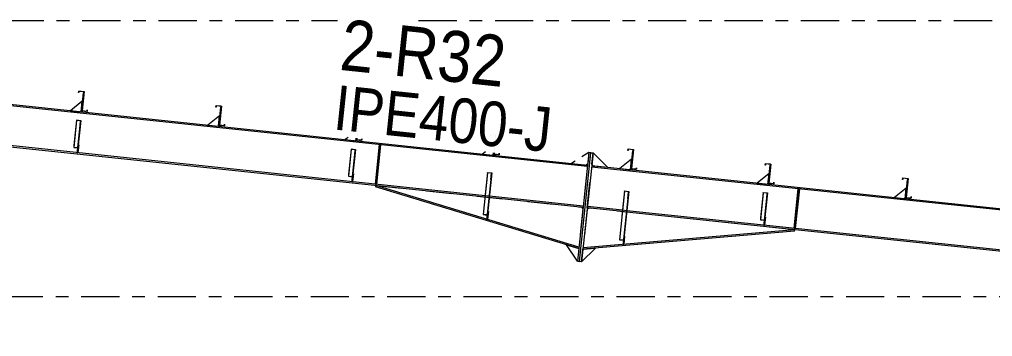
# Model space of a CAD drawing. Header units: millimetres. Extents: x -49 to 773, y -82 to 492.
# Drawn here: x 285.2 to 361.5, y 88.7 to 113.6 of the extents above; entities that cross this region are included whole.
import ezdxf

# ---------------------------------------------------------------- set-up
doc = ezdxf.new("R2010")
doc.units = ezdxf.units.MM
for name, pattern in [('XKITLINE00', [0]), ('XKITLINE02', [4, 2, -2]), ('XKITLINE03', [6, 3, -1, 1, -1])]:
    doc.linetypes.add(name, pattern=pattern)
for name, color, linetype, lineweight in [('Part', 2, 'Continuous', 0), ('PartMark', 7, 'Continuous', 0), ('S-grid', 1, 'Continuous', 0)]:
    doc.layers.add(name, color=color, linetype=linetype, lineweight=lineweight)
doc.styles.add('ARIAL', font='ARIAL.TTF')

# ---------------------------------------------------------------- blocks, each defined once
blk = doc.blocks.new('*A101')
at = {"layer": 'Part'}
blk.add_hatch(color=3, dxfattribs=at).paths.add_polyline_path([(289.634, 105.709), (289.637, 105.73), (289.968, 105.695), (289.924, 105.275), (289.907, 105.277), (289.949, 105.675)], flags=17)
blk = doc.blocks.new('*A102')
at = {"layer": 'Part'}
blk.add_hatch(color=3, dxfattribs=at).paths.add_polyline_path([(321.881, 101.593), (321.883, 101.619), (322.215, 101.584), (322.16, 101.064), (322.143, 101.066), (322.195, 101.56)], flags=17)
blk = doc.blocks.new('*A103')
at = {"layer": 'Part'}
blk.add_hatch(color=3, dxfattribs=at).paths.add_polyline_path([(311.181, 103.436), (311.184, 103.457), (311.515, 103.422), (311.471, 103.002), (311.454, 103.004), (311.496, 103.403)], flags=17)
blk = doc.blocks.new('*A104')
at = {"layer": 'Part'}
blk.add_hatch(color=3, dxfattribs=at).paths.add_polyline_path([(332.621, 100.141), (332.624, 100.17), (332.955, 100.135), (332.895, 99.563), (332.878, 99.565), (332.936, 100.108)], flags=17)
blk = doc.blocks.new('*A105')
at = {"layer": 'Part'}
blk.add_hatch(color=3, dxfattribs=at).paths.add_polyline_path([(343.502, 100.027), (343.504, 100.048), (343.836, 100.013), (343.792, 99.593), (343.775, 99.595), (343.817, 99.994)], flags=17)
blk = doc.blocks.new('*A106')
at = {"layer": 'Part'}
blk.add_hatch(color=3, dxfattribs=at).paths.add_polyline_path([(311.997, 104.157), (312.008, 104.266), (312.023, 104.265), (312.01, 104.14), (311.596, 104.184), (311.753, 105.677), (311.369, 105.718), (311.357, 105.609), (311.342, 105.61), (311.355, 105.734), (311.77, 105.691), (311.612, 104.197)], flags=17)
blk = doc.blocks.new('*A107')
at = {"layer": 'Part'}
blk.add_hatch(color=3, dxfattribs=at).paths.add_polyline_path([(301.223, 105.293), (301.235, 105.403), (301.249, 105.401), (301.236, 105.277), (300.822, 105.32), (300.98, 106.814), (300.595, 106.854), (300.583, 106.745), (300.569, 106.746), (300.582, 106.871), (300.996, 106.827), (300.838, 105.334)], flags=17)
blk = doc.blocks.new('*A108')
at = {"layer": 'Part'}
blk.add_hatch(color=3, dxfattribs=at).paths.add_polyline_path([(290.449, 106.43), (290.461, 106.539), (290.476, 106.537), (290.463, 106.413), (290.048, 106.457), (290.206, 107.95), (289.821, 107.991), (289.81, 107.881), (289.795, 107.883), (289.808, 108.007), (290.222, 107.963), (290.065, 106.47)], flags=17)
blk = doc.blocks.new('*A110')
at = {"layer": 'Part'}
blk.add_hatch(color=3, dxfattribs=at).paths.add_polyline_path([(311.997, 104.157), (312.008, 104.266), (312.023, 104.265), (312.01, 104.14), (311.596, 104.184), (311.753, 105.677), (311.369, 105.718), (311.357, 105.609), (311.342, 105.61), (311.355, 105.734), (311.77, 105.691), (311.612, 104.197)], flags=17)
blk = doc.blocks.new('*A111')
at = {"layer": 'Part'}
blk.add_hatch(color=3, dxfattribs=at).paths.add_polyline_path([(301.223, 105.293), (301.235, 105.403), (301.249, 105.401), (301.236, 105.277), (300.822, 105.32), (300.98, 106.814), (300.595, 106.854), (300.583, 106.745), (300.569, 106.746), (300.582, 106.871), (300.996, 106.827), (300.838, 105.334)], flags=17)
blk = doc.blocks.new('*A112')
at = {"layer": 'Part'}
blk.add_hatch(color=3, dxfattribs=at).paths.add_polyline_path([(290.449, 106.43), (290.461, 106.539), (290.476, 106.537), (290.463, 106.413), (290.048, 106.457), (290.206, 107.95), (289.821, 107.991), (289.81, 107.881), (289.795, 107.883), (289.808, 108.007), (290.222, 107.963), (290.065, 106.47)], flags=17)
blk = doc.blocks.new('*A114')
at = {"layer": 'Part'}
blk.add_hatch(color=3, dxfattribs=at).paths.add_polyline_path([(344.317, 100.748), (344.329, 100.857), (344.344, 100.856), (344.331, 100.731), (343.916, 100.775), (344.074, 102.268), (343.689, 102.309), (343.678, 102.199), (343.663, 102.201), (343.676, 102.325), (344.09, 102.282), (343.933, 100.788)], flags=17)
blk = doc.blocks.new('*A115')
at = {"layer": 'Part'}
blk.add_hatch(color=3, dxfattribs=at).paths.add_polyline_path([(333.544, 101.884), (333.555, 101.993), (333.57, 101.992), (333.557, 101.868), (333.143, 101.911), (333.3, 103.405), (332.916, 103.445), (332.904, 103.336), (332.889, 103.337), (332.902, 103.462), (333.317, 103.418), (333.159, 101.925)], flags=17)
blk = doc.blocks.new('*A116')
at = {"layer": 'Part'}
blk.add_hatch(color=3, dxfattribs=at).paths.add_polyline_path([(322.77, 103.02), (322.782, 103.13), (322.797, 103.128), (322.784, 103.004), (322.369, 103.048), (322.527, 104.541), (322.142, 104.582), (322.131, 104.472), (322.116, 104.474), (322.129, 104.598), (322.543, 104.554), (322.386, 103.061)], flags=17)
blk = doc.blocks.new('*A117')
at = {"layer": 'Part'}
blk.add_hatch(color=3, dxfattribs=at).paths.add_polyline_path([(344.317, 100.748), (344.329, 100.857), (344.344, 100.856), (344.331, 100.731), (343.916, 100.775), (344.074, 102.268), (343.689, 102.309), (343.678, 102.199), (343.663, 102.201), (343.676, 102.325), (344.09, 102.282), (343.933, 100.788)], flags=17)
blk = doc.blocks.new('*A118')
at = {"layer": 'Part'}
blk.add_hatch(color=3, dxfattribs=at).paths.add_polyline_path([(333.544, 101.884), (333.555, 101.993), (333.57, 101.992), (333.557, 101.868), (333.143, 101.911), (333.3, 103.405), (332.916, 103.445), (332.904, 103.336), (332.889, 103.337), (332.902, 103.462), (333.317, 103.418), (333.159, 101.925)], flags=17)
blk = doc.blocks.new('*A119')
at = {"layer": 'Part'}
blk.add_hatch(color=3, dxfattribs=at).paths.add_polyline_path([(322.77, 103.02), (322.782, 103.13), (322.797, 103.128), (322.784, 103.004), (322.369, 103.048), (322.527, 104.541), (322.142, 104.582), (322.131, 104.472), (322.116, 104.474), (322.129, 104.598), (322.543, 104.554), (322.386, 103.061)], flags=17)
blk = doc.blocks.new('*A124')
at = {"layer": 'Part'}
blk.add_hatch(color=3, dxfattribs=at).paths.add_polyline_path([(355.091, 99.611), (355.102, 99.721), (355.117, 99.719), (355.104, 99.595), (354.69, 99.639), (354.847, 101.132), (354.463, 101.173), (354.451, 101.063), (354.436, 101.065), (354.449, 101.189), (354.864, 101.145), (354.706, 99.652)], flags=17)
blk = doc.blocks.new('*A129')
at = {"layer": 'Part'}
blk.add_hatch(color=3, dxfattribs=at).paths.add_polyline_path([(355.091, 99.611), (355.102, 99.721), (355.117, 99.719), (355.104, 99.595), (354.69, 99.639), (354.847, 101.132), (354.463, 101.173), (354.451, 101.063), (354.436, 101.065), (354.449, 101.189), (354.864, 101.145), (354.706, 99.652)], flags=17)
blk = doc.blocks.new('*A480')
at = {"layer": 'S-grid', "color": 1, "linetype": 'XKITLINE03', "lineweight": 0}
for p, q in [((134.068, 113.542), (310.099, 113.542)), ((316.464, 113.542), (586.562, 113.542))]:
    blk.add_line(p, q, dxfattribs=at)
blk = doc.blocks.new('*A481')
at = {"layer": 'S-grid', "color": 1, "linetype": 'XKITLINE03', "lineweight": 0}
blk.add_line((-10, 91.875), (509.153, 91.875), dxfattribs=at)
blk = doc.blocks.new('*A483')
at = {"layer": 'Part', "color": 7, "linetype": 'XKITLINE02', "lineweight": 0}
for p, q in [((257.071, 109.742), (256.744, 106.643)), ((257.074, 109.767), (257.083, 109.85)), ((329.716, 102.189), (329.367, 98.874)), ((322.011, 99.65), (321.679, 99.685)), ((322.022, 99.758), (321.691, 99.793))]:
    blk.add_line(p, q, dxfattribs=at)
at = {"layer": 'Part', "color": 2, "linetype": 'XKITLINE00', "lineweight": 0}
for p, q in [((257.074, 109.767), (257.071, 109.742)), ((329.705, 102.081), (257.071, 109.742)), ((257.083, 109.85), (329.716, 102.189)), ((256.744, 106.643), (256.733, 106.535)), ((321.679, 99.685), (256.733, 106.535)), ((321.691, 99.793), (256.744, 106.643)), ((329.367, 98.874), (322.011, 99.65)), ((329.378, 98.982), (322.022, 99.758))]:
    blk.add_line(p, q, dxfattribs=at)
blk = doc.blocks.new('*A831')
at = {"layer": 'Part', "color": 7, "linetype": 'XKITLINE02', "lineweight": 0}
for p, q in [((329.698, 98.839), (330.048, 102.154)), ((332.784, 98.513), (332.453, 98.548)), ((332.796, 98.621), (332.464, 98.656)), ((429.138, 91.702), (425.388, 88.746)), ((418.973, 89.423), (418.641, 89.458)), ((418.984, 89.53), (418.653, 89.565))]:
    blk.add_line(p, q, dxfattribs=at)
at = {"layer": 'Part', "color": 2, "linetype": 'XKITLINE00', "lineweight": 0}
for p, q in [((429.016, 91.606), (330.037, 102.046)), ((330.048, 102.154), (429.138, 91.702)), ((332.453, 98.548), (329.698, 98.839)), ((332.464, 98.656), (329.71, 98.947)), ((418.641, 89.458), (332.784, 98.513)), ((418.653, 89.565), (332.796, 98.621)), ((425.388, 88.746), (418.973, 89.423)), ((425.509, 88.842), (418.984, 89.53))]:
    blk.add_line(p, q, dxfattribs=at)
blk = doc.blocks.new('*A832')
at = {"layer": 'Part', "color": 2, "linetype": 'XKITLINE00', "lineweight": 0}
blk.add_line((354.727, 100.389), (353.811, 99.647), dxfattribs=at)
at = {"layer": 'Part', "color": 7, "linetype": 'XKITLINE02', "lineweight": 0}
for p, q in [((354.64, 99.56), (354.727, 100.389)), ((353.811, 99.647), (354.64, 99.56))]:
    blk.add_line(p, q, dxfattribs=at)
blk = doc.blocks.new('*A877')
at = {"layer": 'Part', "color": 2, "linetype": 'XKITLINE00', "lineweight": 0}
for p, q in [((300.929, 106.734), (300.772, 105.242)), ((300.971, 106.729), (300.929, 106.734)), ((300.822, 105.32), (300.813, 105.237))]:
    blk.add_line(p, q, dxfattribs=at)
at = {"layer": 'Part', "color": 7, "linetype": 'XKITLINE02', "lineweight": 0}
for p, q in [((300.822, 105.32), (300.971, 106.729)), ((300.813, 105.237), (300.772, 105.242))]:
    blk.add_line(p, q, dxfattribs=at)
blk = doc.blocks.new('*A878')
at = {"layer": 'Part', "color": 2, "linetype": 'XKITLINE00', "lineweight": 0}
blk.add_line((290.086, 107.207), (289.17, 106.466), dxfattribs=at)
at = {"layer": 'Part', "color": 7, "linetype": 'XKITLINE02', "lineweight": 0}
for p, q in [((289.998, 106.378), (290.086, 107.207)), ((289.17, 106.466), (289.998, 106.378))]:
    blk.add_line(p, q, dxfattribs=at)
blk = doc.blocks.new('*A879')
at = {"layer": 'Part', "color": 2, "linetype": 'XKITLINE00', "lineweight": 0}
for p, q in [((289.701, 103.167), (289.74, 103.528)), ((289.808, 103.784), (289.743, 103.162)), ((289.767, 103.788), (289.808, 103.784))]:
    blk.add_line(p, q, dxfattribs=at)
at = {"layer": 'Part', "color": 7, "linetype": 'XKITLINE02', "lineweight": 0}
for p, q in [((289.743, 103.162), (289.701, 103.167)), ((289.715, 103.291), (289.756, 103.287)), ((289.74, 103.528), (289.767, 103.788))]:
    blk.add_line(p, q, dxfattribs=at)
blk = doc.blocks.new('*A880')
at = {"layer": 'Part', "color": 2, "linetype": 'XKITLINE00', "lineweight": 0}
for p, q in [((290.156, 107.87), (289.998, 106.378)), ((290.197, 107.866), (290.156, 107.87)), ((290.048, 106.457), (290.04, 106.374))]:
    blk.add_line(p, q, dxfattribs=at)
at = {"layer": 'Part', "color": 7, "linetype": 'XKITLINE02', "lineweight": 0}
for p, q in [((290.048, 106.457), (290.197, 107.866)), ((290.04, 106.374), (289.998, 106.378))]:
    blk.add_line(p, q, dxfattribs=at)
blk = doc.blocks.new('*A881')
at = {"layer": 'Part', "color": 7, "linetype": 'XKITLINE02', "lineweight": 0}
for p, q in [((289.767, 103.788), (289.701, 103.167)), ((289.701, 103.167), (289.743, 103.162)), ((289.715, 103.291), (289.756, 103.287)), ((289.743, 103.162), (289.808, 103.784)), ((289.808, 103.784), (289.767, 103.788))]:
    blk.add_line(p, q, dxfattribs=at)
blk = doc.blocks.new('*A882')
at = {"layer": 'Part', "color": 7, "linetype": 'XKITLINE02', "lineweight": 0}
for p, q in [((289.637, 105.73), (289.411, 103.59)), ((289.949, 105.675), (289.7, 103.308)), ((289.716, 103.306), (289.968, 105.695)), ((289.411, 103.59), (289.726, 103.557)), ((289.412, 103.603), (289.744, 103.568)), ((289.7, 103.308), (289.716, 103.306))]:
    blk.add_line(p, q, dxfattribs=at)
blk = doc.blocks.new('*A883')
at = {"layer": 'Part', "color": 2, "linetype": 'XKITLINE00', "lineweight": 0}
for p, q in [((289.634, 105.709), (289.411, 103.59)), ((289.634, 105.709), (289.637, 105.73)), ((289.949, 105.675), (289.634, 105.709)), ((289.637, 105.73), (289.968, 105.695)), ((289.968, 105.695), (289.74, 103.528)), ((289.907, 105.277), (289.949, 105.675)), ((289.907, 105.277), (289.7, 103.308)), ((289.924, 105.275), (289.907, 105.277)), ((289.411, 103.59), (289.726, 103.557)), ((289.7, 103.308), (289.716, 103.306))]:
    blk.add_line(p, q, dxfattribs=at)
at = {"layer": 'Part', "color": 7, "linetype": 'XKITLINE02', "lineweight": 0}
for p, q in [((289.412, 103.603), (289.744, 103.568)), ((289.74, 103.528), (289.716, 103.306))]:
    blk.add_line(p, q, dxfattribs=at)
blk = doc.blocks.new('*A886')
at = {"layer": 'Part', "color": 7, "linetype": 'XKITLINE02', "lineweight": 0}
for p, q in [((329.686, 98.718), (329.357, 95.607)), ((345.956, 97.124), (329.819, 98.826))]:
    blk.add_line(p, q, dxfattribs=at)
at = {"layer": 'Part', "color": 2, "linetype": 'XKITLINE00', "lineweight": 0}
for p, q in [((329.819, 98.826), (329.686, 98.718)), ((345.965, 97.016), (329.357, 95.607)), ((345.956, 97.124), (329.369, 95.717)), ((345.965, 97.016), (345.956, 97.124))]:
    blk.add_line(p, q, dxfattribs=at)
blk = doc.blocks.new('*A887')
at = {"layer": 'Part', "color": 2, "linetype": 'XKITLINE00', "lineweight": 0}
for p, q in [((313.11, 100.589), (313.078, 100.485)), ((329.026, 95.642), (313.078, 100.485)), ((329.037, 95.752), (313.11, 100.589)), ((329.246, 98.887), (329.354, 98.753))]:
    blk.add_line(p, q, dxfattribs=at)
at = {"layer": 'Part', "color": 7, "linetype": 'XKITLINE02', "lineweight": 0}
for p, q in [((313.11, 100.589), (329.246, 98.887)), ((329.354, 98.753), (329.026, 95.642))]:
    blk.add_line(p, q, dxfattribs=at)
blk = doc.blocks.new('*A888')
at = {"layer": 'Part', "color": 2, "linetype": 'XKITLINE00', "lineweight": 0}
for p, q in [((332.562, 96.41), (332.518, 95.984)), ((332.624, 96.601), (332.56, 95.987)), ((332.583, 96.605), (332.624, 96.601))]:
    blk.add_line(p, q, dxfattribs=at)
at = {"layer": 'Part', "color": 7, "linetype": 'XKITLINE02', "lineweight": 0}
for p, q in [((332.562, 96.41), (332.583, 96.605)), ((332.559, 95.979), (332.518, 95.984)), ((332.531, 96.108), (332.572, 96.104)), ((332.56, 95.987), (332.559, 95.979))]:
    blk.add_line(p, q, dxfattribs=at)
blk = doc.blocks.new('*A889')
at = {"layer": 'Part', "color": 2, "linetype": 'XKITLINE00', "lineweight": 0}
blk.add_line((330.354, 95.691), (329.252, 94.612), dxfattribs=at)
at = {"layer": 'Part', "color": 7, "linetype": 'XKITLINE02', "lineweight": 0}
for p, q in [((329.252, 94.612), (329.357, 95.607)), ((329.357, 95.607), (330.354, 95.691))]:
    blk.add_line(p, q, dxfattribs=at)
blk = doc.blocks.new('*A890')
at = {"layer": 'Part', "color": 2, "linetype": 'XKITLINE00', "lineweight": 0}
blk.add_line((328.921, 94.647), (328.069, 95.932), dxfattribs=at)
at = {"layer": 'Part', "color": 7, "linetype": 'XKITLINE02', "lineweight": 0}
for p, q in [((328.069, 95.932), (329.026, 95.642)), ((329.026, 95.642), (328.921, 94.647))]:
    blk.add_line(p, q, dxfattribs=at)
blk = doc.blocks.new('*A891')
at = {"layer": 'Part', "color": 7, "linetype": 'XKITLINE02', "lineweight": 0}
for p, q in [((332.583, 96.605), (332.518, 95.984)), ((332.559, 95.979), (332.624, 96.601)), ((332.624, 96.601), (332.583, 96.605)), ((332.518, 95.984), (332.559, 95.979)), ((332.531, 96.108), (332.572, 96.104))]:
    blk.add_line(p, q, dxfattribs=at)
blk = doc.blocks.new('*A892')
at = {"layer": 'Part', "color": 2, "linetype": 'XKITLINE00', "lineweight": 0}
blk.add_line((321.71, 103.234), (321.49, 103.057), dxfattribs=at)
at = {"layer": 'Part', "color": 7, "linetype": 'XKITLINE02', "lineweight": 0}
for p, q in [((321.49, 103.057), (322.319, 102.969)), ((322.319, 102.969), (322.34, 103.168))]:
    blk.add_line(p, q, dxfattribs=at)
blk = doc.blocks.new('*A893')
at = {"layer": 'Part', "color": 2, "linetype": 'XKITLINE00', "lineweight": 0}
for p, q in [((321.937, 98.557), (321.872, 97.936)), ((321.896, 98.562), (321.937, 98.557)), ((321.83, 97.94), (321.874, 98.349)), ((321.872, 97.936), (321.83, 97.94))]:
    blk.add_line(p, q, dxfattribs=at)
at = {"layer": 'Part', "color": 7, "linetype": 'XKITLINE02', "lineweight": 0}
for p, q in [((321.874, 98.349), (321.896, 98.562)), ((321.844, 98.065), (321.885, 98.06))]:
    blk.add_line(p, q, dxfattribs=at)
blk = doc.blocks.new('*A894')
at = {"layer": 'Part', "color": 2, "linetype": 'XKITLINE00', "lineweight": 0}
for p, q in [((322.34, 103.168), (322.319, 102.969)), ((322.369, 103.048), (322.36, 102.965))]:
    blk.add_line(p, q, dxfattribs=at)
at = {"layer": 'Part', "color": 7, "linetype": 'XKITLINE02', "lineweight": 0}
for p, q in [((322.369, 103.048), (322.381, 103.164)), ((322.36, 102.965), (322.319, 102.969))]:
    blk.add_line(p, q, dxfattribs=at)
blk = doc.blocks.new('*A895')
at = {"layer": 'Part', "color": 7, "linetype": 'XKITLINE02', "lineweight": 0}
for p, q in [((321.896, 98.562), (321.83, 97.94)), ((321.872, 97.936), (321.937, 98.557)), ((321.937, 98.557), (321.896, 98.562)), ((321.83, 97.94), (321.872, 97.936)), ((321.844, 98.065), (321.885, 98.06))]:
    blk.add_line(p, q, dxfattribs=at)
blk = doc.blocks.new('*A896')
at = {"layer": 'Part', "color": 7, "linetype": 'XKITLINE02', "lineweight": 0}
for p, q in [((321.883, 101.619), (321.534, 98.308)), ((322.195, 101.56), (321.828, 98.075)), ((321.844, 98.073), (322.215, 101.584)), ((321.534, 98.308), (321.849, 98.275)), ((321.535, 98.319), (321.867, 98.284)), ((321.828, 98.075), (321.844, 98.073))]:
    blk.add_line(p, q, dxfattribs=at)
blk = doc.blocks.new('*A897')
at = {"layer": 'Part', "color": 2, "linetype": 'XKITLINE00', "lineweight": 0}
blk.add_line((310.937, 104.371), (310.717, 104.193), dxfattribs=at)
at = {"layer": 'Part', "color": 7, "linetype": 'XKITLINE02', "lineweight": 0}
for p, q in [((310.717, 104.193), (311.545, 104.106)), ((311.545, 104.106), (311.566, 104.304))]:
    blk.add_line(p, q, dxfattribs=at)
blk = doc.blocks.new('*A898')
at = {"layer": 'Part', "color": 2, "linetype": 'XKITLINE00', "lineweight": 0}
for p, q in [((311.249, 100.894), (311.287, 101.256)), ((311.356, 101.511), (311.29, 100.89)), ((311.314, 101.515), (311.356, 101.511))]:
    blk.add_line(p, q, dxfattribs=at)
at = {"layer": 'Part', "color": 7, "linetype": 'XKITLINE02', "lineweight": 0}
for p, q in [((311.29, 100.89), (311.249, 100.894)), ((311.262, 101.018), (311.303, 101.014)), ((311.287, 101.256), (311.314, 101.515))]:
    blk.add_line(p, q, dxfattribs=at)
blk = doc.blocks.new('*A899')
at = {"layer": 'Part', "color": 2, "linetype": 'XKITLINE00', "lineweight": 0}
for p, q in [((311.566, 104.304), (311.545, 104.106)), ((311.596, 104.184), (311.587, 104.101))]:
    blk.add_line(p, q, dxfattribs=at)
at = {"layer": 'Part', "color": 7, "linetype": 'XKITLINE02', "lineweight": 0}
for p, q in [((311.587, 104.101), (311.545, 104.106)), ((311.596, 104.184), (311.608, 104.3))]:
    blk.add_line(p, q, dxfattribs=at)
blk = doc.blocks.new('*A900')
at = {"layer": 'Part', "color": 7, "linetype": 'XKITLINE02', "lineweight": 0}
for p, q in [((311.314, 101.515), (311.249, 100.894)), ((311.249, 100.894), (311.29, 100.89)), ((311.262, 101.018), (311.303, 101.014)), ((311.29, 100.89), (311.356, 101.511)), ((311.356, 101.511), (311.314, 101.515))]:
    blk.add_line(p, q, dxfattribs=at)
blk = doc.blocks.new('*A901')
at = {"layer": 'Part', "color": 7, "linetype": 'XKITLINE02', "lineweight": 0}
for p, q in [((311.184, 103.457), (310.958, 101.317)), ((311.496, 103.403), (311.247, 101.035)), ((311.263, 101.034), (311.515, 103.422)), ((310.958, 101.317), (311.273, 101.284)), ((310.959, 101.33), (311.291, 101.295)), ((311.247, 101.035), (311.263, 101.034))]:
    blk.add_line(p, q, dxfattribs=at)
blk = doc.blocks.new('*A902')
at = {"layer": 'Part', "color": 7, "linetype": 'XKITLINE02', "lineweight": 0}
for p, q in [((313.406, 103.8), (313.08, 100.701)), ((313.162, 100.692), (313.489, 103.792)), ((313.393, 103.676), (313.476, 103.667)), ((313.489, 103.792), (313.406, 103.8)), ((313.093, 100.825), (313.175, 100.816)), ((313.08, 100.701), (313.162, 100.692))]:
    blk.add_line(p, q, dxfattribs=at)
blk = doc.blocks.new('*A903')
at = {"layer": 'Part', "color": 2, "linetype": 'XKITLINE00', "lineweight": 0}
for p, q in [((313.08, 100.701), (313.406, 103.8)), ((313.489, 103.792), (313.162, 100.692))]:
    blk.add_line(p, q, dxfattribs=at)
at = {"layer": 'Part', "color": 7, "linetype": 'XKITLINE02', "lineweight": 0}
for p, q in [((313.393, 103.676), (313.476, 103.667)), ((313.489, 103.792), (313.406, 103.8)), ((313.175, 100.816), (313.093, 100.825)), ((313.162, 100.692), (313.08, 100.701))]:
    blk.add_line(p, q, dxfattribs=at)
blk = doc.blocks.new('*A904')
at = {"layer": 'Part', "color": 2, "linetype": 'XKITLINE00', "lineweight": 0}
for p, q in [((321.881, 101.593), (321.534, 98.308)), ((322.215, 101.584), (321.874, 98.349)), ((321.881, 101.593), (321.883, 101.619)), ((322.195, 101.56), (321.881, 101.593)), ((321.883, 101.619), (322.215, 101.584)), ((322.143, 101.066), (322.195, 101.56)), ((322.143, 101.066), (321.828, 98.075)), ((322.143, 101.066), (322.16, 101.064)), ((321.534, 98.308), (321.849, 98.275)), ((321.828, 98.075), (321.844, 98.073))]:
    blk.add_line(p, q, dxfattribs=at)
at = {"layer": 'Part', "color": 7, "linetype": 'XKITLINE02', "lineweight": 0}
for p, q in [((321.867, 98.284), (321.535, 98.319)), ((321.874, 98.349), (321.844, 98.073))]:
    blk.add_line(p, q, dxfattribs=at)
blk = doc.blocks.new('*A905')
at = {"layer": 'Part', "color": 2, "linetype": 'XKITLINE00', "lineweight": 0}
for p, q in [((311.181, 103.436), (310.958, 101.317)), ((311.181, 103.436), (311.184, 103.457)), ((311.496, 103.403), (311.181, 103.436)), ((311.184, 103.457), (311.515, 103.422)), ((311.515, 103.422), (311.287, 101.256)), ((311.454, 103.004), (311.496, 103.403)), ((311.454, 103.004), (311.247, 101.035)), ((311.471, 103.002), (311.454, 103.004)), ((310.958, 101.317), (311.273, 101.284)), ((311.247, 101.035), (311.263, 101.034))]:
    blk.add_line(p, q, dxfattribs=at)
at = {"layer": 'Part', "color": 7, "linetype": 'XKITLINE02', "lineweight": 0}
for p, q in [((310.959, 101.33), (311.291, 101.295)), ((311.287, 101.256), (311.263, 101.034))]:
    blk.add_line(p, q, dxfattribs=at)
blk = doc.blocks.new('*A906')
at = {"layer": 'Part', "color": 2, "linetype": 'XKITLINE00', "lineweight": 0}
for p, q in [((329.087, 94.63), (329.987, 103.166)), ((330.153, 103.148), (329.252, 94.612)), ((329.987, 103.166), (330.153, 103.148)), ((329.252, 94.612), (329.087, 94.63))]:
    blk.add_line(p, q, dxfattribs=at)
blk = doc.blocks.new('*A907')
at = {"layer": 'Part', "color": 2, "linetype": 'XKITLINE00', "lineweight": 0}
for p, q in [((329.821, 103.183), (328.921, 94.647)), ((329.087, 94.63), (329.987, 103.166)), ((329.987, 103.166), (329.821, 103.183)), ((328.921, 94.647), (329.087, 94.63))]:
    blk.add_line(p, q, dxfattribs=at)
blk = doc.blocks.new('*A908')
at = {"layer": 'Part', "color": 2, "linetype": 'XKITLINE00', "lineweight": 0}
blk.add_line((333.18, 102.662), (332.264, 101.92), dxfattribs=at)
at = {"layer": 'Part', "color": 7, "linetype": 'XKITLINE02', "lineweight": 0}
for p, q in [((333.093, 101.833), (333.18, 102.662)), ((332.264, 101.92), (333.093, 101.833))]:
    blk.add_line(p, q, dxfattribs=at)
blk = doc.blocks.new('*A909')
at = {"layer": 'Part', "color": 7, "linetype": 'XKITLINE02', "lineweight": 0}
for p, q in [((330.061, 102.278), (330.153, 103.148)), ((330.172, 102.141), (331.291, 102.023))]:
    blk.add_line(p, q, dxfattribs=at)
at = {"layer": 'Part', "color": 2, "linetype": 'XKITLINE00', "lineweight": 0}
for p, q in [((331.291, 102.023), (330.153, 103.148)), ((330.172, 102.141), (330.061, 102.278))]:
    blk.add_line(p, q, dxfattribs=at)
blk = doc.blocks.new('*A910')
at = {"layer": 'Part', "color": 2, "linetype": 'XKITLINE00', "lineweight": 0}
for p, q in [((329.821, 103.183), (329.282, 102.838)), ((328.743, 102.493), (328.473, 102.32)), ((329.592, 102.202), (329.73, 102.313))]:
    blk.add_line(p, q, dxfattribs=at)
at = {"layer": 'Part', "color": 7, "linetype": 'XKITLINE02', "lineweight": 0}
for p, q in [((329.821, 103.183), (329.73, 102.313)), ((328.473, 102.32), (329.592, 102.202))]:
    blk.add_line(p, q, dxfattribs=at)
blk = doc.blocks.new('*A911')
at = {"layer": 'Part', "color": 2, "linetype": 'XKITLINE00', "lineweight": 0}
for p, q in [((333.25, 103.325), (333.093, 101.833)), ((333.291, 103.32), (333.25, 103.325)), ((333.143, 101.911), (333.134, 101.828))]:
    blk.add_line(p, q, dxfattribs=at)
at = {"layer": 'Part', "color": 7, "linetype": 'XKITLINE02', "lineweight": 0}
for p, q in [((333.143, 101.911), (333.291, 103.32)), ((333.134, 101.828), (333.093, 101.833))]:
    blk.add_line(p, q, dxfattribs=at)
blk = doc.blocks.new('*A912')
at = {"layer": 'Part', "color": 7, "linetype": 'XKITLINE02', "lineweight": 0}
for p, q in [((332.624, 100.17), (332.219, 96.334)), ((332.936, 100.108), (332.515, 96.118)), ((332.532, 96.117), (332.955, 100.135)), ((332.219, 96.334), (332.534, 96.301)), ((332.22, 96.344), (332.552, 96.309)), ((332.515, 96.118), (332.532, 96.117))]:
    blk.add_line(p, q, dxfattribs=at)
blk = doc.blocks.new('*A913')
at = {"layer": 'Part', "color": 2, "linetype": 'XKITLINE00', "lineweight": 0}
for p, q in [((332.621, 100.141), (332.219, 96.334)), ((332.955, 100.135), (332.562, 96.41)), ((332.621, 100.141), (332.624, 100.17)), ((332.936, 100.108), (332.621, 100.141)), ((332.624, 100.17), (332.955, 100.135)), ((332.878, 99.565), (332.936, 100.108)), ((332.878, 99.565), (332.515, 96.118)), ((332.878, 99.565), (332.895, 99.563)), ((332.219, 96.334), (332.534, 96.301)), ((332.515, 96.118), (332.532, 96.117))]:
    blk.add_line(p, q, dxfattribs=at)
at = {"layer": 'Part', "color": 7, "linetype": 'XKITLINE02', "lineweight": 0}
for p, q in [((332.552, 96.309), (332.22, 96.344)), ((332.562, 96.41), (332.532, 96.117))]:
    blk.add_line(p, q, dxfattribs=at)
blk = doc.blocks.new('*A914')
at = {"layer": 'Part', "color": 7, "linetype": 'XKITLINE02', "lineweight": 0}
for p, q in [((343.635, 98.106), (343.569, 97.485)), ((343.611, 97.48), (343.676, 98.102)), ((343.676, 98.102), (343.635, 98.106)), ((343.569, 97.485), (343.611, 97.48)), ((343.582, 97.609), (343.624, 97.605))]:
    blk.add_line(p, q, dxfattribs=at)
blk = doc.blocks.new('*A915')
at = {"layer": 'Part', "color": 2, "linetype": 'XKITLINE00', "lineweight": 0}
for p, q in [((343.569, 97.485), (343.607, 97.847)), ((343.676, 98.102), (343.611, 97.48)), ((343.635, 98.106), (343.676, 98.102))]:
    blk.add_line(p, q, dxfattribs=at)
at = {"layer": 'Part', "color": 7, "linetype": 'XKITLINE02', "lineweight": 0}
for p, q in [((343.607, 97.847), (343.635, 98.106)), ((343.611, 97.48), (343.569, 97.485)), ((343.582, 97.609), (343.624, 97.605))]:
    blk.add_line(p, q, dxfattribs=at)
blk = doc.blocks.new('*A916')
at = {"layer": 'Part', "color": 7, "linetype": 'XKITLINE02', "lineweight": 0}
for p, q in [((343.504, 100.048), (343.279, 97.908)), ((343.584, 97.625), (343.836, 100.013)), ((343.817, 99.994), (343.567, 97.626)), ((343.279, 97.908), (343.594, 97.875)), ((343.28, 97.921), (343.612, 97.886)), ((343.567, 97.626), (343.584, 97.625))]:
    blk.add_line(p, q, dxfattribs=at)
blk = doc.blocks.new('*A917')
at = {"layer": 'Part', "color": 2, "linetype": 'XKITLINE00', "lineweight": 0}
for p, q in [((344.023, 102.188), (343.866, 100.696)), ((344.065, 102.184), (344.023, 102.188)), ((343.916, 100.775), (343.908, 100.692))]:
    blk.add_line(p, q, dxfattribs=at)
at = {"layer": 'Part', "color": 7, "linetype": 'XKITLINE02', "lineweight": 0}
for p, q in [((343.916, 100.775), (344.065, 102.184)), ((343.908, 100.692), (343.866, 100.696))]:
    blk.add_line(p, q, dxfattribs=at)
blk = doc.blocks.new('*A918')
at = {"layer": 'Part', "color": 2, "linetype": 'XKITLINE00', "lineweight": 0}
blk.add_line((343.954, 101.525), (343.037, 100.784), dxfattribs=at)
at = {"layer": 'Part', "color": 7, "linetype": 'XKITLINE02', "lineweight": 0}
for p, q in [((343.037, 100.784), (343.866, 100.696)), ((343.866, 100.696), (343.954, 101.525))]:
    blk.add_line(p, q, dxfattribs=at)
blk = doc.blocks.new('*A919')
at = {"layer": 'Part', "color": 7, "linetype": 'XKITLINE02', "lineweight": 0}
for p, q in [((346.252, 100.336), (345.925, 97.236)), ((346.008, 97.228), (346.335, 100.327)), ((346.239, 100.212), (346.322, 100.203)), ((346.335, 100.327), (346.252, 100.336)), ((345.925, 97.236), (346.008, 97.228)), ((345.938, 97.361), (346.021, 97.352))]:
    blk.add_line(p, q, dxfattribs=at)
blk = doc.blocks.new('*A920')
at = {"layer": 'Part', "color": 2, "linetype": 'XKITLINE00', "lineweight": 0}
for p, q in [((345.925, 97.236), (346.252, 100.336)), ((346.335, 100.327), (346.008, 97.228))]:
    blk.add_line(p, q, dxfattribs=at)
at = {"layer": 'Part', "color": 7, "linetype": 'XKITLINE02', "lineweight": 0}
for p, q in [((346.239, 100.212), (346.322, 100.203)), ((346.335, 100.327), (346.252, 100.336)), ((346.008, 97.228), (345.925, 97.236)), ((346.021, 97.352), (345.938, 97.361))]:
    blk.add_line(p, q, dxfattribs=at)
blk = doc.blocks.new('*A921')
at = {"layer": 'Part', "color": 2, "linetype": 'XKITLINE00', "lineweight": 0}
for p, q in [((343.502, 100.027), (343.279, 97.908)), ((343.502, 100.027), (343.504, 100.048)), ((343.817, 99.994), (343.502, 100.027)), ((343.504, 100.048), (343.836, 100.013)), ((343.836, 100.013), (343.607, 97.847)), ((343.775, 99.595), (343.567, 97.626)), ((343.775, 99.595), (343.817, 99.994)), ((343.775, 99.595), (343.792, 99.593)), ((343.279, 97.908), (343.594, 97.875)), ((343.567, 97.626), (343.584, 97.625))]:
    blk.add_line(p, q, dxfattribs=at)
at = {"layer": 'Part', "color": 7, "linetype": 'XKITLINE02', "lineweight": 0}
for p, q in [((343.28, 97.921), (343.612, 97.886)), ((343.584, 97.625), (343.607, 97.847))]:
    blk.add_line(p, q, dxfattribs=at)
blk = doc.blocks.new('*A922')
at = {"layer": 'Part', "color": 2, "linetype": 'XKITLINE00', "lineweight": 0}
for p, q in [((311.596, 104.184), (311.608, 104.3)), ((312.01, 104.14), (311.596, 104.184)), ((311.623, 104.298), (311.612, 104.197)), ((311.612, 104.197), (311.997, 104.157)), ((311.997, 104.157), (312.007, 104.258)), ((312.007, 104.258), (312.008, 104.266)), ((312.008, 104.266), (312.023, 104.265)), ((312.022, 104.256), (312.01, 104.14)), ((312.023, 104.265), (312.022, 104.256))]:
    blk.add_line(p, q, dxfattribs=at)
blk = doc.blocks.new('*A923')
at = {"layer": 'Part', "color": 2, "linetype": 'XKITLINE00', "lineweight": 0}
for p, q in [((300.569, 106.746), (300.582, 106.871)), ((300.582, 106.871), (300.996, 106.827)), ((300.583, 106.745), (300.569, 106.746)), ((300.595, 106.854), (300.583, 106.745)), ((300.98, 106.814), (300.595, 106.854)), ((300.822, 105.32), (300.98, 106.814)), ((300.996, 106.827), (300.838, 105.334)), ((301.223, 105.293), (301.235, 105.403)), ((301.235, 105.403), (301.249, 105.401)), ((301.249, 105.401), (301.236, 105.277)), ((301.236, 105.277), (300.822, 105.32)), ((300.838, 105.334), (301.223, 105.293))]:
    blk.add_line(p, q, dxfattribs=at)
blk = doc.blocks.new('*A924')
at = {"layer": 'Part', "color": 2, "linetype": 'XKITLINE00', "lineweight": 0}
for p, q in [((289.795, 107.883), (289.808, 108.007)), ((289.81, 107.881), (289.795, 107.883)), ((289.808, 108.007), (290.222, 107.963)), ((289.821, 107.991), (289.81, 107.881)), ((290.206, 107.95), (289.821, 107.991)), ((290.048, 106.457), (290.206, 107.95)), ((290.222, 107.963), (290.065, 106.47)), ((290.463, 106.413), (290.048, 106.457)), ((290.065, 106.47), (290.449, 106.43)), ((290.449, 106.43), (290.461, 106.539)), ((290.461, 106.539), (290.476, 106.537)), ((290.476, 106.537), (290.463, 106.413))]:
    blk.add_line(p, q, dxfattribs=at)
blk = doc.blocks.new('*A926')
at = {"layer": 'Part', "color": 2, "linetype": 'XKITLINE00', "lineweight": 0}
for p, q in [((311.596, 104.184), (311.608, 104.3)), ((312.01, 104.14), (311.596, 104.184)), ((311.623, 104.298), (311.612, 104.197)), ((311.612, 104.197), (311.997, 104.157)), ((311.997, 104.157), (312.007, 104.258)), ((312.007, 104.258), (312.008, 104.266)), ((312.008, 104.266), (312.023, 104.265)), ((312.022, 104.256), (312.01, 104.14)), ((312.023, 104.265), (312.022, 104.256))]:
    blk.add_line(p, q, dxfattribs=at)
blk = doc.blocks.new('*A927')
at = {"layer": 'Part', "color": 2, "linetype": 'XKITLINE00', "lineweight": 0}
for p, q in [((300.569, 106.746), (300.582, 106.871)), ((300.582, 106.871), (300.996, 106.827)), ((300.583, 106.745), (300.569, 106.746)), ((300.595, 106.854), (300.583, 106.745)), ((300.98, 106.814), (300.595, 106.854)), ((300.822, 105.32), (300.98, 106.814)), ((300.996, 106.827), (300.838, 105.334)), ((301.223, 105.293), (301.235, 105.403)), ((301.235, 105.403), (301.249, 105.401)), ((301.249, 105.401), (301.236, 105.277)), ((301.236, 105.277), (300.822, 105.32)), ((300.838, 105.334), (301.223, 105.293))]:
    blk.add_line(p, q, dxfattribs=at)
blk = doc.blocks.new('*A928')
at = {"layer": 'Part', "color": 2, "linetype": 'XKITLINE00', "lineweight": 0}
for p, q in [((289.795, 107.883), (289.808, 108.007)), ((289.81, 107.881), (289.795, 107.883)), ((289.808, 108.007), (290.222, 107.963)), ((289.821, 107.991), (289.81, 107.881)), ((290.206, 107.95), (289.821, 107.991)), ((290.048, 106.457), (290.206, 107.95)), ((290.222, 107.963), (290.065, 106.47)), ((290.463, 106.413), (290.048, 106.457)), ((290.065, 106.47), (290.449, 106.43)), ((290.449, 106.43), (290.461, 106.539)), ((290.461, 106.539), (290.476, 106.537)), ((290.476, 106.537), (290.463, 106.413))]:
    blk.add_line(p, q, dxfattribs=at)
blk = doc.blocks.new('*A930')
at = {"layer": 'Part', "color": 2, "linetype": 'XKITLINE00', "lineweight": 0}
blk.add_line((300.859, 106.071), (299.943, 105.329), dxfattribs=at)
at = {"layer": 'Part', "color": 7, "linetype": 'XKITLINE02', "lineweight": 0}
for p, q in [((300.772, 105.242), (300.859, 106.071)), ((299.943, 105.329), (300.772, 105.242))]:
    blk.add_line(p, q, dxfattribs=at)
blk = doc.blocks.new('*A931')
at = {"layer": 'Part', "color": 2, "linetype": 'XKITLINE00', "lineweight": 0}
for p, q in [((343.663, 102.201), (343.676, 102.325)), ((343.676, 102.325), (344.09, 102.282)), ((343.689, 102.309), (343.678, 102.199)), ((344.074, 102.268), (343.689, 102.309)), ((343.678, 102.199), (343.663, 102.201)), ((343.916, 100.775), (344.074, 102.268)), ((344.09, 102.282), (343.933, 100.788)), ((344.331, 100.731), (343.916, 100.775)), ((343.933, 100.788), (344.317, 100.748)), ((344.317, 100.748), (344.329, 100.857)), ((344.329, 100.857), (344.344, 100.856)), ((344.344, 100.856), (344.331, 100.731))]:
    blk.add_line(p, q, dxfattribs=at)
blk = doc.blocks.new('*A932')
at = {"layer": 'Part', "color": 2, "linetype": 'XKITLINE00', "lineweight": 0}
for p, q in [((332.889, 103.337), (332.902, 103.462)), ((332.904, 103.336), (332.889, 103.337)), ((332.902, 103.462), (333.317, 103.418)), ((332.916, 103.445), (332.904, 103.336)), ((333.3, 103.405), (332.916, 103.445)), ((333.143, 101.911), (333.3, 103.405)), ((333.317, 103.418), (333.159, 101.925)), ((333.557, 101.868), (333.143, 101.911)), ((333.159, 101.925), (333.544, 101.884)), ((333.544, 101.884), (333.555, 101.993)), ((333.555, 101.993), (333.57, 101.992)), ((333.57, 101.992), (333.557, 101.868))]:
    blk.add_line(p, q, dxfattribs=at)
blk = doc.blocks.new('*A933')
at = {"layer": 'Part', "color": 2, "linetype": 'XKITLINE00', "lineweight": 0}
for p, q in [((322.369, 103.048), (322.381, 103.164)), ((322.396, 103.162), (322.386, 103.061)), ((322.386, 103.061), (322.77, 103.02)), ((322.77, 103.02), (322.781, 103.122)), ((322.781, 103.122), (322.782, 103.13)), ((322.782, 103.13), (322.797, 103.128)), ((322.796, 103.12), (322.784, 103.004)), ((322.797, 103.128), (322.796, 103.12)), ((322.784, 103.004), (322.369, 103.048))]:
    blk.add_line(p, q, dxfattribs=at)
blk = doc.blocks.new('*A934')
at = {"layer": 'Part', "color": 2, "linetype": 'XKITLINE00', "lineweight": 0}
for p, q in [((343.663, 102.201), (343.676, 102.325)), ((343.676, 102.325), (344.09, 102.282)), ((343.689, 102.309), (343.678, 102.199)), ((344.074, 102.268), (343.689, 102.309)), ((343.678, 102.199), (343.663, 102.201)), ((343.916, 100.775), (344.074, 102.268)), ((344.09, 102.282), (343.933, 100.788)), ((344.331, 100.731), (343.916, 100.775)), ((343.933, 100.788), (344.317, 100.748)), ((344.317, 100.748), (344.329, 100.857)), ((344.329, 100.857), (344.344, 100.856)), ((344.344, 100.856), (344.331, 100.731))]:
    blk.add_line(p, q, dxfattribs=at)
blk = doc.blocks.new('*A935')
at = {"layer": 'Part', "color": 2, "linetype": 'XKITLINE00', "lineweight": 0}
for p, q in [((332.889, 103.337), (332.902, 103.462)), ((332.904, 103.336), (332.889, 103.337)), ((332.902, 103.462), (333.317, 103.418)), ((332.916, 103.445), (332.904, 103.336)), ((333.3, 103.405), (332.916, 103.445)), ((333.143, 101.911), (333.3, 103.405)), ((333.317, 103.418), (333.159, 101.925)), ((333.557, 101.868), (333.143, 101.911)), ((333.159, 101.925), (333.544, 101.884)), ((333.544, 101.884), (333.555, 101.993)), ((333.555, 101.993), (333.57, 101.992)), ((333.57, 101.992), (333.557, 101.868))]:
    blk.add_line(p, q, dxfattribs=at)
blk = doc.blocks.new('*A936')
at = {"layer": 'Part', "color": 2, "linetype": 'XKITLINE00', "lineweight": 0}
for p, q in [((322.369, 103.048), (322.381, 103.164)), ((322.396, 103.162), (322.386, 103.061)), ((322.386, 103.061), (322.77, 103.02)), ((322.77, 103.02), (322.781, 103.122)), ((322.781, 103.122), (322.782, 103.13)), ((322.782, 103.13), (322.797, 103.128)), ((322.796, 103.12), (322.784, 103.004)), ((322.797, 103.128), (322.796, 103.12)), ((322.784, 103.004), (322.369, 103.048))]:
    blk.add_line(p, q, dxfattribs=at)
blk = doc.blocks.new('*A942')
at = {"layer": 'Part', "color": 2, "linetype": 'XKITLINE00', "lineweight": 0}
for p, q in [((354.436, 101.065), (354.449, 101.189)), ((354.451, 101.063), (354.436, 101.065)), ((354.449, 101.189), (354.864, 101.145)), ((354.463, 101.173), (354.451, 101.063)), ((354.847, 101.132), (354.463, 101.173)), ((354.69, 99.639), (354.847, 101.132)), ((354.864, 101.145), (354.706, 99.652)), ((355.104, 99.595), (354.69, 99.639)), ((354.706, 99.652), (355.091, 99.611)), ((355.091, 99.611), (355.102, 99.721)), ((355.102, 99.721), (355.117, 99.719)), ((355.117, 99.719), (355.104, 99.595))]:
    blk.add_line(p, q, dxfattribs=at)
blk = doc.blocks.new('*A947')
at = {"layer": 'Part', "color": 2, "linetype": 'XKITLINE00', "lineweight": 0}
for p, q in [((354.436, 101.065), (354.449, 101.189)), ((354.451, 101.063), (354.436, 101.065)), ((354.449, 101.189), (354.864, 101.145)), ((354.463, 101.173), (354.451, 101.063)), ((354.847, 101.132), (354.463, 101.173)), ((354.69, 99.639), (354.847, 101.132)), ((354.864, 101.145), (354.706, 99.652)), ((355.104, 99.595), (354.69, 99.639)), ((354.706, 99.652), (355.091, 99.611)), ((355.091, 99.611), (355.102, 99.721)), ((355.102, 99.721), (355.117, 99.719)), ((355.117, 99.719), (355.104, 99.595))]:
    blk.add_line(p, q, dxfattribs=at)
blk = doc.blocks.new('*A952')
at = {"layer": 'Part', "color": 2, "linetype": 'XKITLINE00', "lineweight": 0}
for p, q in [((354.797, 101.052), (354.64, 99.56)), ((354.838, 101.047), (354.797, 101.052)), ((354.69, 99.639), (354.681, 99.556))]:
    blk.add_line(p, q, dxfattribs=at)
at = {"layer": 'Part', "color": 7, "linetype": 'XKITLINE02', "lineweight": 0}
for p, q in [((354.69, 99.639), (354.838, 101.047)), ((354.681, 99.556), (354.64, 99.56))]:
    blk.add_line(p, q, dxfattribs=at)
blk = doc.blocks.new('*A2044')
at = {"layer": 'PartMark', "color": 3, "style": 'ARIAL', "width": 0.85}
blk.add_text('2-R32', height=4, rotation=-6.02179, dxfattribs=at).set_placement((310.194, 109.678))
at = {"layer": 'PartMark', "color": 7, "style": 'ARIAL', "width": 0.85}
blk.add_text('IPE400-J', height=3.5, rotation=-6.02179, dxfattribs=at).set_placement((309.701, 105.004))

msp = doc.modelspace()

# ---------------------------------------------------------------- block references
at = {"lineweight": 0}
for name in ['*A480', '*A2044', '*A483', '*A108', '*A112', '*A924', '*A928', '*A880', '*A878', '*A107', '*A111', '*A923', '*A927', '*A877', '*A882', '*A883', '*A101', '*A930', '*A106', '*A110', '*A116', '*A119', '*A897', '*A899', '*A922', '*A926', '*A879', '*A881', '*A901', '*A905', '*A103', '*A902', '*A903', '*A892', '*A894', '*A933', '*A936', '*A910', '*A907', '*A906', '*A909', '*A115', '*A118', '*A932', '*A935', '*A911', '*A908', '*A114', '*A117', '*A931', '*A934', '*A896', '*A904', '*A102', '*A831', '*A917', '*A898', '*A900', '*A918', '*A124', '*A129', '*A942', '*A947', '*A952', '*A887', '*A912', '*A913', '*A104', '*A916', '*A921', '*A105', '*A919', '*A920', '*A832', '*A893', '*A895', '*A886', '*A914', '*A915', '*A888', '*A891', '*A890', '*A889', '*A481']:
    msp.add_blockref(name, (0, 0), dxfattribs=at)

doc.saveas('drawing.dxf')
